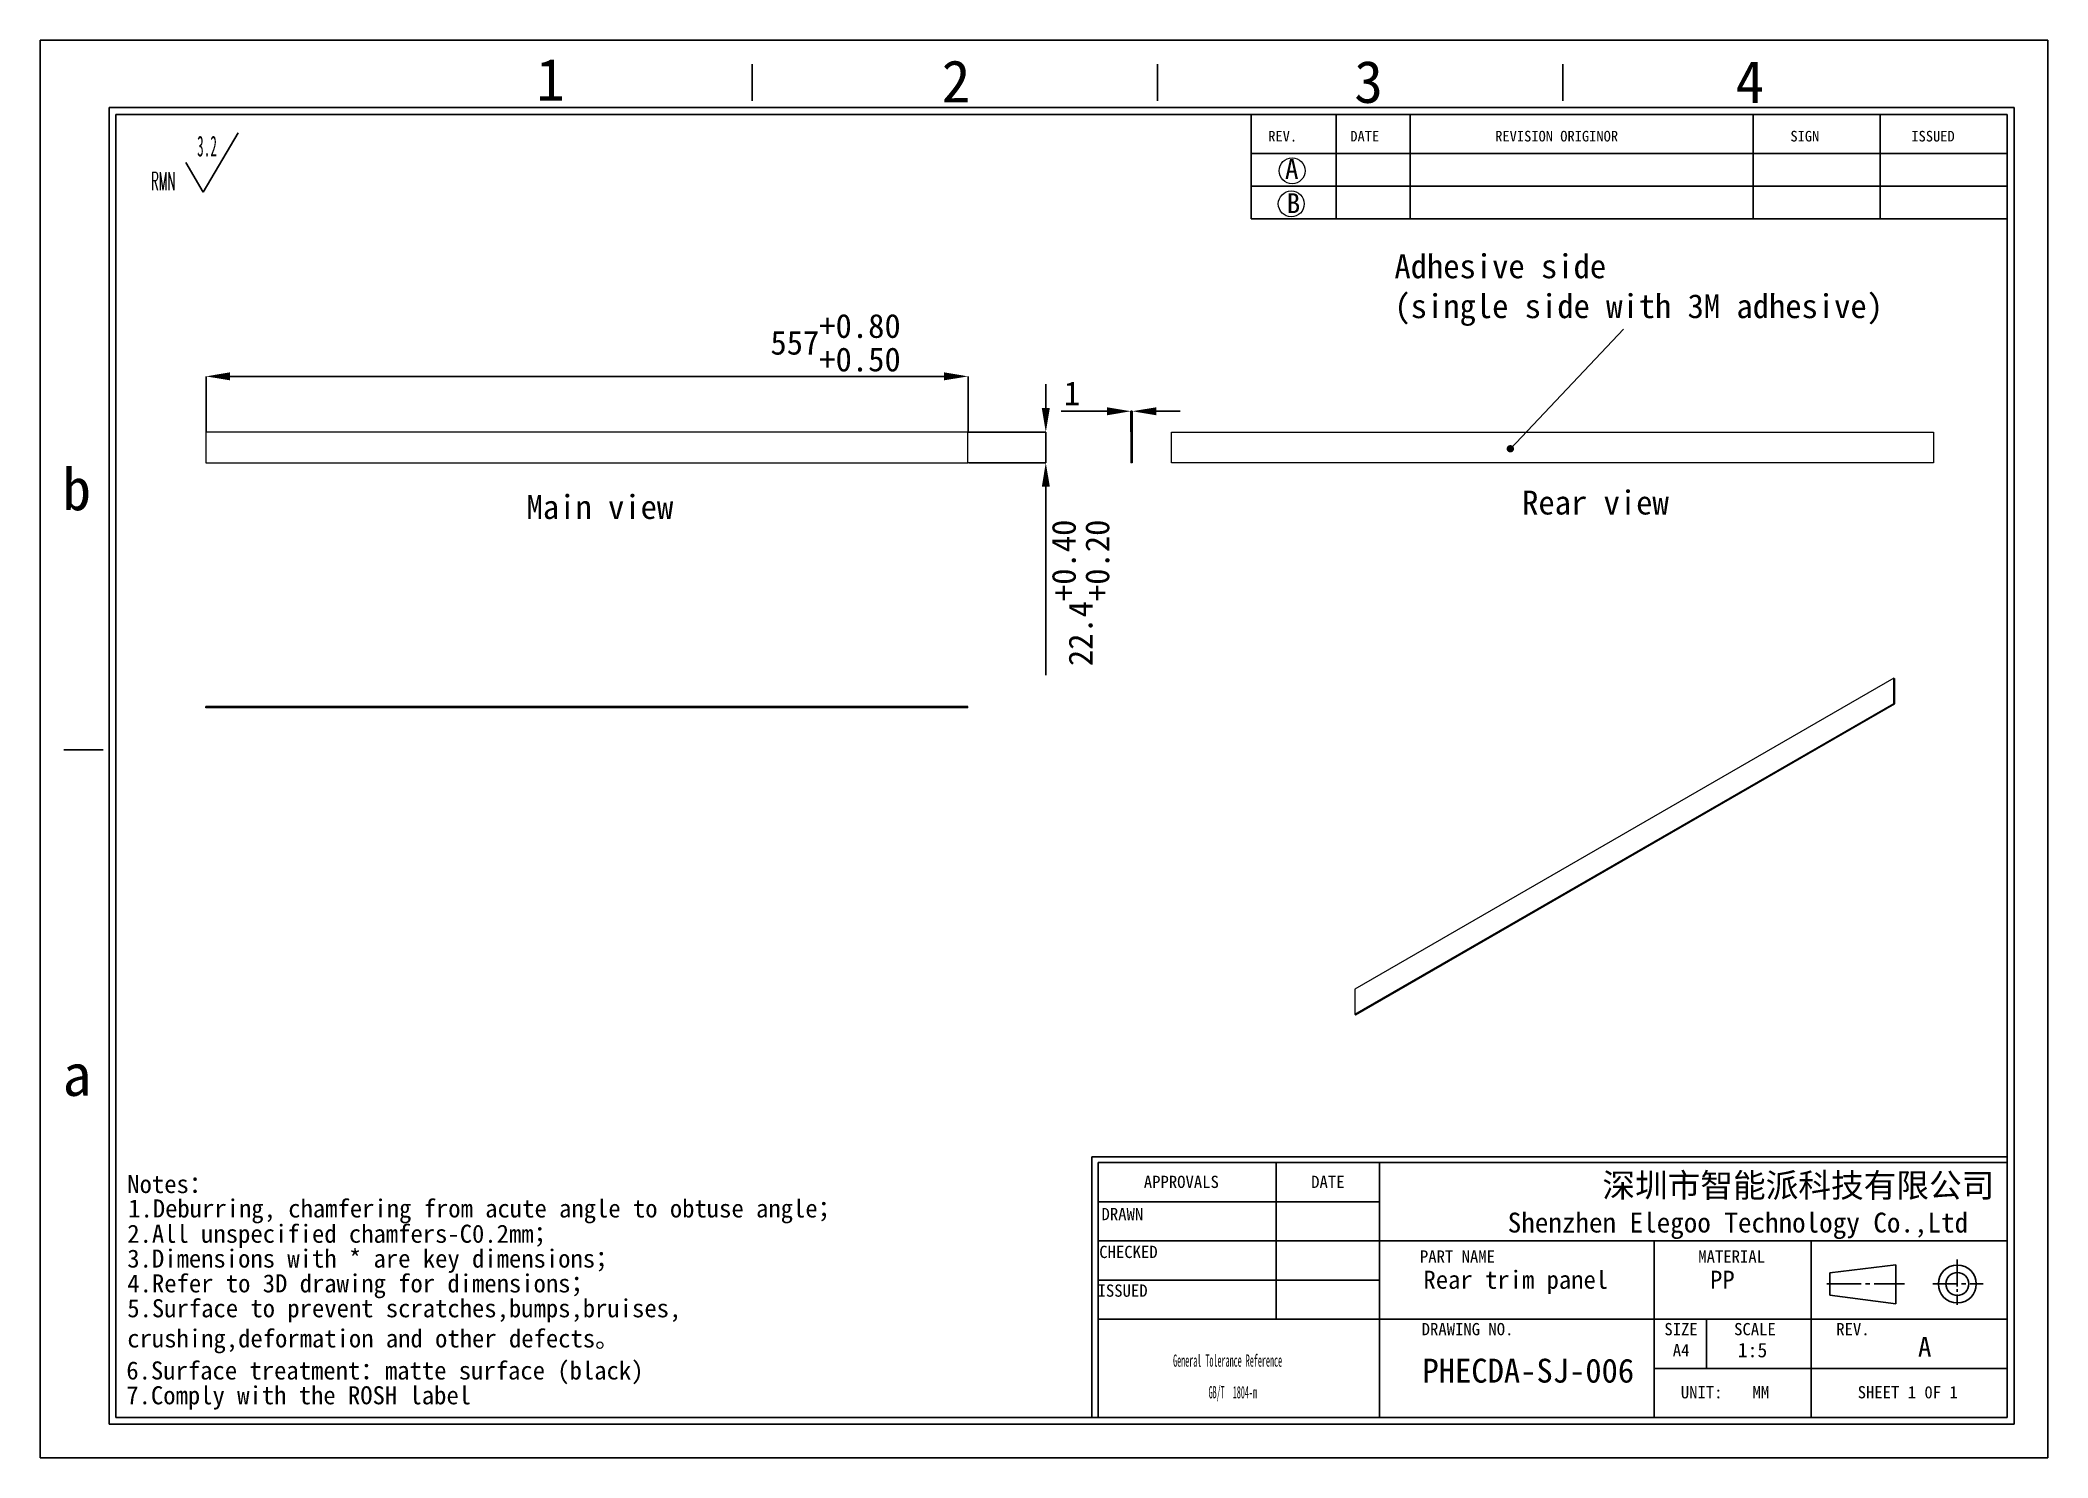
# Model space of a CAD drawing. Header units: millimetres. Extents: x 2 to 295, y 1 to 209.
import ezdxf

# ---------------------------------------------------------------- set-up
doc = ezdxf.new("R2010")
doc.units = ezdxf.units.MM
doc.header["$PDSIZE"] = -1
doc.layers.add('SLD-0', color=179, linetype='Continuous')
doc.styles.add('5', font='simfang.ttf')
doc.styles.add('C', font='simfang.ttf')
doc.styles.add('SLDTEXTSTYLE1', font='TXT', dxfattribs={"width": 0.469, "bigfont": 'bigfont'})
doc.styles.add('SLDTEXTSTYLE2', font='TXT', dxfattribs={"width": 0.469})
doc.styles.add('SLDTEXTSTYLE8', font='TXT', dxfattribs={"width": 0.484})
doc.dimstyles.new('SLDDIMSTYLE0', dxfattribs={"dimtxt": 3.5, "dimasz": 3.5, "dimexe": 0, "dimexo": 0.0625, "dimgap": 0.875, "dimtad": 2, "dimlfac": 5, "dimrnd": 1e-09, "dimzin": 12, "dimdsep": 46, "dimtxsty": 'SLDTEXTSTYLE2', "dimsah": 1, "dimcen": 0.09, "dimadec": 0, "dimazin": 3, "dimtol": 1, "dimtp": 0.8, "dimtm": -0.5, "dimtfac": 1, "dimtofl": 0, "dimtmove": 0, "dimatfit": 3, "dimfxl": 1, "dimfrac": 2, "dimtolj": 1, "dimtzin": 0, "dimarcsym": 0})
doc.dimstyles.new('SLDDIMSTYLE1', dxfattribs={"dimtxt": 3.5, "dimasz": 3.5, "dimexe": 0, "dimexo": 0.0625, "dimgap": 0.875, "dimtad": 2, "dimlfac": 5, "dimrnd": 1e-09, "dimzin": 12, "dimdsep": 46, "dimtxsty": 'SLDTEXTSTYLE2', "dimsah": 1, "dimcen": 0.09, "dimadec": 0, "dimazin": 3, "dimtol": 1, "dimtp": 0.4, "dimtm": -0.2, "dimtfac": 1, "dimtmove": 0, "dimatfit": 0, "dimfxl": 1, "dimfrac": 2, "dimtolj": 1, "dimtzin": 0, "dimarcsym": 0})
doc.dimstyles.new('SLDDIMSTYLE2', dxfattribs={"dimtxt": 3.5, "dimasz": 3.5, "dimexe": 0, "dimexo": 0.0625, "dimgap": 0.875, "dimtad": 2, "dimlfac": 5, "dimrnd": 1e-09, "dimzin": 12, "dimdsep": 46, "dimtxsty": 'SLDTEXTSTYLE2', "dimsah": 1, "dimcen": 0.09, "dimadec": 0, "dimazin": 3, "dimtfac": 1, "dimtmove": 0, "dimatfit": 0, "dimfxl": 1, "dimfrac": 2, "dimtolj": 1, "dimtzin": 12, "dimarcsym": 0})
doc.dimstyles.new('SLDDIMSTYLE3', dxfattribs={"dimtxt": 0.18, "dimasz": 1.076923, "dimexe": 0, "dimexo": 0.0625, "dimgap": 0, "dimtad": 0, "dimtih": 1, "dimtoh": 1, "dimdec": 0, "dimrnd": 1e-09, "dimzin": 0, "dimdsep": 46, "dimtxsty": 'Standard', "dimblk1": 'DOT', "dimblk2": 'DOT', "dimsah": 1, "dimcen": 0.09, "dimadec": 0, "dimazin": 0, "dimtfac": 1.076923, "dimtdec": 0, "dimtofl": 0, "dimtmove": 0, "dimatfit": 3, "dimldrblk": 'DOT', "dimfxl": 1, "dimfrac": 2, "dimtolj": 1, "dimtzin": 0, "dimarcsym": 0})

# ---------------------------------------------------------------- blocks, each defined once
blk = doc.blocks.new('SW_NOTE_0')
at = {"layer": 'SLD-0', "color": 0, "attachment_point": 1, "style": 'C'}
for s, insert, char_height in [('Notes：', (1.35, 17.14), 2.646), ('1.Deburring, chamfering from acute angle to obtuse angle；', (1.48, 13.57), 2.6458), ('2.All unspecified chamfers-C0.2mm；', (1.35, 9.87), 2.6458), ('3.{\\fSimSun|b0|i0|c134|p2;Dimensions with * are key dimensions}；', (1.35, 6.24), 2.6458), ('4.Refer to 3D drawing for dimensions；', (1.35, 2.61), 2.6458), ('5.Surface to prevent scratches,bumps,bruises,\\Pcrushing,deformation and other defects。', (1.35, -1.03), 2.6458), ('6.Surface treatment：matte surface (black)', (1.21, -10.13), 2.6458), ('7.Comply with the ROSH label', (1.21, -13.76), 2.6458)]:
    blk.add_mtext(s, dxfattribs=dict(at, insert=insert, char_height=char_height))
blk = doc.blocks.new('SW_NOTE_1')
at = {"layer": 'SLD-0', "color": 0}
for q in [(12.74, 9.16), (5.08, 4.83)]:
    blk.add_line((7.63, 0.49), q, dxfattribs=at)
at = {"layer": 'SLD-0', "color": 0, "attachment_point": 1}
for s, insert, char_height, style in [('3.2', (6.74, 8.73), 3.032, 'SLDTEXTSTYLE2'), ('{\\Ftxt,bigfont|c134;RMN}', (0, 3.41), 2.6458, 'SLDTEXTSTYLE1')]:
    blk.add_mtext(s, dxfattribs=dict(at, insert=insert, char_height=char_height, style=style))
blk = doc.blocks.new('SW_NOTE_2')
at = {"layer": 'SLD-0', "color": 0, "char_height": 1.7927, "attachment_point": 2, "style": 'SLDTEXTSTYLE8'}
for s, insert in [('General Tolerance Reference', (12.75, 2.31)), ('GB/T  1804-m', (13.51, -2.32))]:
    blk.add_mtext(s, dxfattribs=dict(at, insert=insert))
blk = doc.blocks.new('_D')
at = {"layer": 'Defpoints', "color": 0}
for p in [(137.24, 159.49), (25.84, 151.34), (137.24, 151.34)]:
    blk.add_point(p, dxfattribs=at)
at = {"layer": 'SLD-0', "color": 0, "lineweight": -2}
for p, q in [((25.84, 151.4), (25.84, 159.49)), ((29.34, 159.49), (133.74, 159.49)), ((137.24, 151.4), (137.24, 159.49))]:
    blk.add_line(p, q, dxfattribs=at)
at = {"layer": 'SLD-0', "color": 0}
for points in [[(29.34, 160.08), (29.34, 158.91), (25.84, 159.49)], [(133.74, 160.08), (133.74, 158.91), (137.24, 159.49)]]:
    blk.add_solid(points, dxfattribs=at)
at = {"layer": 'SLD-0', "color": 0, "insert": (117.88, 168.62), "char_height": 3.5, "attachment_point": 2, "style": '5'}
blk.add_mtext('\\A1;557\\S+0.80^ +0.50;', dxfattribs=at)
blk = doc.blocks.new('_D_1')
at = {"layer": 'Defpoints', "color": 0}
for p in [(137.24, 151.34), (137.24, 146.86), (148.61, 146.86)]:
    blk.add_point(p, dxfattribs=at)
at = {"layer": 'SLD-0', "color": 0, "lineweight": -2}
for p, q in [((148.61, 154.84), (148.61, 158.34)), ((137.3, 151.34), (148.61, 151.34)), ((148.61, 151.34), (148.61, 146.86)), ((137.3, 146.86), (148.61, 146.86)), ((148.61, 143.36), (148.61, 115.79))]:
    blk.add_line(p, q, dxfattribs=at)
at = {"layer": 'SLD-0', "color": 0}
for points in [[(148.03, 154.84), (149.2, 154.84), (148.61, 151.34)], [(148.03, 143.36), (149.2, 143.36), (148.61, 146.86)]]:
    blk.add_solid(points, dxfattribs=at)
at = {"layer": 'SLD-0', "color": 0, "insert": (149.49, 127.82), "char_height": 3.5, "attachment_point": 2, "rotation": 90, "style": '5'}
blk.add_mtext('\\A1;22.4\\S+0.40^ +0.20;', dxfattribs=at)
blk = doc.blocks.new('_D_2')
at = {"layer": 'Defpoints', "color": 0}
for p in [(161.26, 154.39), (161.06, 151.34), (161.26, 151.34)]:
    blk.add_point(p, dxfattribs=at)
at = {"layer": 'SLD-0', "color": 0, "lineweight": -2}
for p, q in [((157.56, 154.39), (150.85, 154.39)), ((161.06, 151.4), (161.06, 154.39)), ((161.26, 154.39), (161.06, 154.39)), ((161.26, 151.4), (161.26, 154.39)), ((164.76, 154.39), (168.26, 154.39))]:
    blk.add_line(p, q, dxfattribs=at)
at = {"layer": 'SLD-0', "color": 0}
for points in [[(157.56, 154.97), (157.56, 153.8), (161.06, 154.39)], [(164.76, 154.97), (164.76, 153.8), (161.26, 154.39)]]:
    blk.add_solid(points, dxfattribs=at)
at = {"layer": 'SLD-0', "color": 0, "insert": (152.46, 158.76), "char_height": 3.5, "attachment_point": 2, "style": '5'}
blk.add_mtext('\\A1;1', dxfattribs=at)
blk = doc.blocks.new('SW_NOTE_3')
at = {"insert": (0.59, 7.59), "char_height": 3.5, "width": 141.4875, "attachment_point": 1}
blk.add_mtext('{\\fFangSong|b0|i0|c0|p49;Adhesive side \\fFangSong|b0|i0|c134|p49;\\P\\fFangSong|b0|i0|c0|p49;(single side with 3M adhesive})', dxfattribs=at)
blk = doc.blocks.new('_DOT')
at = {"color": 0, "linetype": 'ByBlock', "lineweight": -2}
blk.add_line((-0.5, 0), (-1, 0), dxfattribs=at)
at = {"color": 0, "linetype": 'ByBlock', "const_width": 0.5}
blk.add_lwpolyline([(-0.25, 0, 1), (0.25, 0, 1)], format="xyb", close=True, dxfattribs=at)

msp = doc.modelspace()

# ---------------------------------------------------------------- linework, layer by layer
at = {"color": 7, "linetype": 'Continuous', "lineweight": 15}
for p, q in [((25.8352, 151.337), (25.8352, 146.857)), ((137.2352, 151.337), (25.8352, 151.337)), ((137.2352, 146.857), (137.2352, 151.337)), ((161.0614, 151.337), (161.0614, 146.857)), ((161.2614, 151.337), (161.0614, 151.337)), ((161.2614, 151.337), (161.2614, 146.857)), ((167.006, 146.857), (167.006, 151.337)), ((167.006, 151.337), (278.406, 151.337)), ((278.406, 151.337), (278.406, 146.857)), ((25.8352, 146.857), (137.2352, 146.857)), ((161.2614, 146.857), (161.0614, 146.857)), ((278.406, 146.857), (167.006, 146.857)), ((272.5805, 115.3208), (193.8088, 69.8469)), ((272.5805, 111.6627), (272.5805, 115.3208)), ((272.5805, 115.3208), (272.7219, 115.2392)), ((272.7219, 111.5811), (272.7219, 115.2392)), ((193.8088, 66.1888), (272.5805, 111.6627)), ((193.9502, 66.1071), (272.7219, 111.5811)), ((272.5805, 111.6627), (272.7219, 111.5811)), ((25.8352, 111.02), (25.8352, 111.22)), ((137.2352, 111.22), (25.8352, 111.22)), ((137.2352, 111.02), (25.8352, 111.02)), ((137.2352, 111.02), (137.2352, 111.22)), ((193.8088, 69.8469), (193.8088, 66.1888)), ((193.8088, 66.1888), (193.9502, 66.1071))]:
    msp.add_line(p, q, dxfattribs=at)
at = {"layer": 'SLD-0'}
for p, q in [((1.5907, 208.6737), (295.1066, 208.6737)), ((1.5907, 1.2938), (1.5907, 208.6737)), ((295.1066, 208.6737), (295.1066, 1.2938)), ((12.6748, 7.2189), (12.6748, 197.811)), ((12.6748, 197.811), (289.1814, 197.811)), ((252.0174, 197.811), (252.0174, 182.5137)), ((270.5994, 197.811), (270.5994, 182.5137)), ((289.1814, 197.811), (289.1814, 7.2189)), ((289.1814, 7.2189), (12.6748, 7.2189)), ((295.1066, 1.2938), (1.5907, 1.2938))]:
    msp.add_line(p, q, dxfattribs=at)
at = {"layer": 'SLD-0', "color": 6, "linetype": 'Continuous'}
for p, q in [((105.701, 199.786), (105.701, 205.1695)), ((164.9525, 199.786), (164.9525, 205.1695)), ((224.2039, 199.786), (224.2039, 205.1695)), ((11.6873, 6.2314), (11.6873, 198.7985)), ((11.6873, 198.7985), (290.1689, 198.7985)), ((290.1689, 198.7985), (290.1689, 6.2314)), ((10.8046, 104.8527), (5.0681, 104.8527)), ((290.1689, 6.2314), (11.6873, 6.2314))]:
    msp.add_line(p, q, dxfattribs=at)
at = {"layer": 'SLD-0', "color": 179, "linetype": 'Continuous'}
for p, q in [((178.6588, 197.811), (178.6588, 182.5137)), ((191.0502, 197.811), (191.0502, 182.5137)), ((201.8863, 197.811), (201.8863, 182.5137)), ((178.6588, 192.0745), (289.1814, 192.0745)), ((178.6588, 187.2941), (289.1814, 187.2941)), ((178.6588, 182.5137), (289.1814, 182.5137)), ((289.1814, 45.3294), (155.3299, 45.3294)), ((155.3299, 45.3294), (155.3299, 7.2189)), ((289.1814, 44.5061), (156.286, 44.5061)), ((156.286, 44.5061), (156.286, 7.2189)), ((182.2808, 44.5061), (182.2808, 21.5602)), ((197.3975, 44.5061), (197.3975, 7.2189)), ((197.3975, 38.7696), (156.286, 38.7696)), ((289.1814, 33.0331), (156.286, 33.0331)), ((237.553, 33.0331), (237.553, 7.2189)), ((260.499, 7.2189), (260.499, 33.0331)), ((263.2552, 28.3538), (272.8879, 29.5382)), ((272.8879, 23.8461), (272.8879, 29.5382)), ((281.8693, 26.3495), (281.8693, 30.3163)), ((197.3975, 27.2966), (156.286, 27.2966)), ((262.7856, 26.7328), (267.8301, 26.7328)), ((263.2552, 25.1064), (263.2552, 28.3538)), ((268.4607, 26.7328), (269.0912, 26.7328)), ((269.7218, 26.7328), (274.1357, 26.7328)), ((281.8693, 26.7328), (278.2684, 26.7328)), ((282.4999, 26.7328), (283.1304, 26.7328)), ((283.761, 26.7328), (285.6527, 26.7328)), ((263.2552, 25.1064), (272.8879, 23.8461)), ((281.8693, 25.9663), (281.8693, 25.5831)), ((281.8693, 25.1998), (281.8693, 23.6668)), ((289.1814, 21.5602), (156.286, 21.5602)), ((245.2016, 21.5602), (245.2016, 14.3895)), ((237.553, 14.3895), (289.1814, 14.3895))]:
    msp.add_line(p, q, dxfattribs=at)
at = {"layer": 'SLD-0', "lineweight": 0}
for centre in [(184.6221, 189.5636), (184.4994, 184.7149)]:
    msp.add_circle(centre, 1.8944, dxfattribs=at)
at = {"layer": 'SLD-0', "color": 179, "linetype": 'Continuous'}
for radius in [2.7714, 1.669]:
    msp.add_circle((281.8693, 26.7328), radius, dxfattribs=at)

# ---------------------------------------------------------------- block references
at = {"layer": 'SLD-0'}
for name, p in [('SW_NOTE_1', (17.795, 185.9568)), ('SW_NOTE_3', (198.989, 169.7562))]:
    msp.add_blockref(name, p, dxfattribs=at)
at = {"layer": 'SLD-0', "color": 5}
msp.add_blockref('SW_NOTE_0', (12.9804, 25.5326), dxfattribs=at)
at = {"layer": 'SLD-0', "color": 179}
msp.add_blockref('SW_NOTE_2', (162.4379, 14.1109), dxfattribs=at)

# ---------------------------------------------------------------- texts
at = {"layer": 'SLD-0', "style": '5'}
for s, insert, char_height, attachment_point in [('1', (74.111, 205.9712), 6.172, 1), ('2', (133.3881, 205.7276), 6.172, 1), ('3', (193.7066, 205.6655), 6.172, 1), ('4', (249.4405, 205.6593), 6.172, 1), ('A', (183.5778, 191.2862), 2.9034, 1), ('B', (183.8319, 186.2712), 2.9034, 1), ('b', (4.8346, 146.0918), 6.172, 1), ('Main view', (72.7096, 142.1355), 3.5, 1), ('Rear view', (218.2507, 142.7845), 3.5, 1), ('a', (4.8798, 60.4234), 6.172, 1), ('深圳市智能派科技有限公司', (258.6339, 42.9125), 3.5, 2), ('Rear trim panel', (217.322, 28.676), 2.645833, 2), ('PP', (247.5271, 28.676), 2.64583, 2), ('A', (276.1139, 18.9954), 2.9104, 1), ('PHECDA-SJ-006', (203.6775, 15.8007), 3.5, 1)]:
    msp.add_mtext(s, dxfattribs=dict(at, insert=insert, char_height=char_height, attachment_point=attachment_point))
at = {"layer": 'SLD-0', "color": 179, "style": '5'}
for s, insert, char_height, attachment_point in [('REV.', (181.1288, 195.4001), 1.55363, 1), ('DATE', (193.1265, 195.4001), 1.55363, 1), ('REVISION ORIGINOR', (214.3082, 195.4001), 1.553633, 1), ('SIGN', (257.4664, 195.4001), 1.55363, 1), ('ISSUED', (275.1481, 195.4001), 1.55363, 1), ('APPROVALS', (168.4266, 42.5627), 1.79265, 2), ('DATE', (189.8496, 42.5627), 1.79265, 2), ('DRAWN', (159.8036, 37.8529), 1.79265, 2), ('Shenzhen Elegoo Technology Co.,Ltd', (249.7983, 37.1647), 2.910417, 2), ('CHECKED', (160.6957, 32.3147), 1.79265, 2), ('PART NAME', (208.7939, 31.6454), 1.79265, 2), ('MATERIAL', (248.8802, 31.6454), 1.79265, 2), ('ISSUED', (159.837, 26.6544), 1.79265, 2), ('DRAWING NO.', (210.268, 21.0216), 1.792654, 2), ('SIZE', (241.4789, 21.0216), 1.79265, 2), ('SCALE', (252.2889, 21.0216), 1.79265, 2), ('REV.', (266.6102, 21.0216), 1.79265, 2), ('A4', (241.4898, 17.9531), 1.79265, 2), ('1:5', (251.93, 18.1206), 2.11667, 2), ('UNIT:', (244.4987, 11.7907), 1.79265, 2), ('MM', (253.1609, 11.7907), 1.79265, 2), ('SHEET 1 0F 1', (274.62, 11.7907), 1.792654, 2)]:
    msp.add_mtext(s, dxfattribs=dict(at, insert=insert, char_height=char_height, attachment_point=attachment_point))

# ---------------------------------------------------------------- dimensions: what is measured, and where the dimension line sits
at = {"layer": 'SLD-0'}
for base, p1, p2, dimstyle, picture, middle in [((137.2352, 159.4935), (25.8352, 151.337), (137.2352, 151.337), 'SLDDIMSTYLE0', '_D', (117.8783, 159.4935)), ((161.2614, 154.3878), (161.0614, 151.337), (161.2614, 151.337), 'SLDDIMSTYLE2', '_D_2', (152.4564, 154.3878))]:
    dim = msp.add_linear_dim(base=base, p1=p1, p2=p2, dimstyle=dimstyle, override={"dimtxsty": '5'}, dxfattribs=at)
    dim.commit()
    dim.dimension.update_dxf_attribs({"geometry": picture, "text_midpoint": middle, "dimtype": 160})
dim = msp.add_linear_dim(base=(148.6147, 146.857), p1=(137.2352, 151.337), p2=(137.2352, 146.857), angle=90, dimstyle='SLDDIMSTYLE1', override={"dimtxsty": '5'}, dxfattribs=at)
dim.commit()
dim.dimension.update_dxf_attribs({"geometry": '_D_1', "text_midpoint": (148.6147, 127.822), "dimtype": 160})

# ---------------------------------------------------------------- leaders
msp.add_leader([(216.5257, 148.8963), (233.0723, 166.3761)], dimstyle='SLDDIMSTYLE3', override={"dimtxsty": '5'}, dxfattribs=at)

doc.saveas('drawing.dxf')
